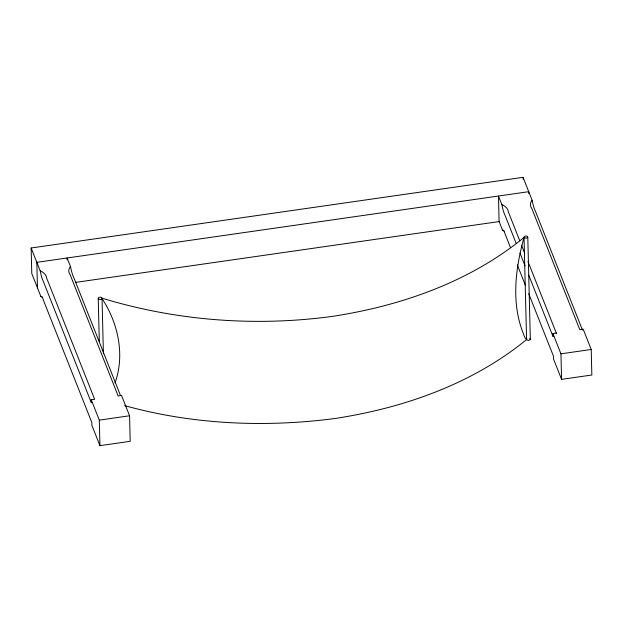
<?xml version="1.0" encoding="UTF-8"?>
<svg xmlns="http://www.w3.org/2000/svg" width="623" height="623" viewBox="0 0 623 623"><rect width="100%" height="100%" fill="white"/><g stroke="black" fill="none" stroke-linecap="round" stroke-linejoin="round"><path stroke-width="0.93" d="M99.291 341.093L98.232 298.292C98.675 296.743 101.681 296.766 102.032 298.362L103.41 353.809M102.032 298.362C101.588 299.92 98.582 299.897 98.232 298.292M523.998 237.145C524.441 235.587 527.447 235.611 527.798 237.215L530.329 339.348C527.611 343.102 523.865 336.49 523.593 334.185C511.024 303.471 515.33 268.599 524.044 237.441L526.575 339.582C472.016 384.126 403.649 408.018 334.683 418.547C264.72 427.635 192.709 424.582 124.592 405.596M527.798 237.215L526.342 238.305L524.044 237.441C469.485 281.993 401.119 305.885 332.152 316.414C255.15 326.849 176.083 320.79 101.736 298.098C117.988 322.496 125.2 354.752 115.021 382.88M526.528 339.278L526.801 338.702M67.152 259.877L67.105 257.992L70.485 266.527A17.452 9.906 -1.4 0 0 70.134 274.696L118.136 395.948L121.532 395.457L129.576 415.775L130.207 441.31L99.937 445.663L91.893 425.338L91.822 422.48L43.812 301.236A17.452 2.936 81.8 0 0 40.845 296.408L31.781 273.528L31.15 247.993L523.063 177.337L532.128 200.224A17.452 2.936 81.8 0 0 535.235 210.769L582.528 330.206M75.438 282.414L499.109 221.57L502.488 230.105A17.452 2.936 81.8 0 1 505.455 234.926L510.471 247.596M92.204 402.442A3.473 2.804 -21.6 0 1 91.332 402.668L91.254 399.802L94.649 399.32L46.647 278.076A17.452 9.906 -1.4 0 0 40.207 270.873L31.15 247.993M553.847 336.14A3.473 2.804 -21.6 0 1 552.967 336.358L552.897 333.5L556.292 333.017L527.993 261.535M91.254 399.802L99.306 420.128L129.576 415.775M552.897 333.5L560.949 353.825L591.219 349.472L591.85 375.007L561.58 379.352L553.535 359.035L553.465 356.177L528.74 293.745M529.807 338.515L530.329 339.348M591.219 349.472L583.175 329.154L579.779 329.637L531.777 208.394A17.452 9.906 -1.4 0 1 532.128 200.224M519.753 240.719L508.29 211.765A17.452 9.906 -1.4 0 0 501.85 204.57L498.47 196.035L499.109 221.57M521.544 245.244L524.768 253.39M516.07 243.165L504.965 215.114A17.452 2.936 81.8 0 1 501.85 204.57M520.01 253.117L525.025 265.787M528.608 274.836L552.967 336.358M517.277 264.791L525.516 285.599M120.527 395.605L73.592 277.071A17.452 2.936 81.8 0 1 70.485 266.527M91.332 402.668L43.322 281.417A17.452 2.936 81.8 0 1 40.207 270.873M560.949 353.825L561.58 379.352M528.787 193.574L528.74 191.682L36.827 262.338L37.466 287.873M523.063 177.337L523.11 179.229M99.306 420.128L99.937 445.663M40.845 296.408A17.452 9.906 -1.4 0 1 42.644 297.335M502.488 230.105A17.452 9.906 -1.4 0 1 504.287 231.032M556.292 333.017A3.473 2.804 -21.6 0 1 556.191 333.772"/></g></svg>
